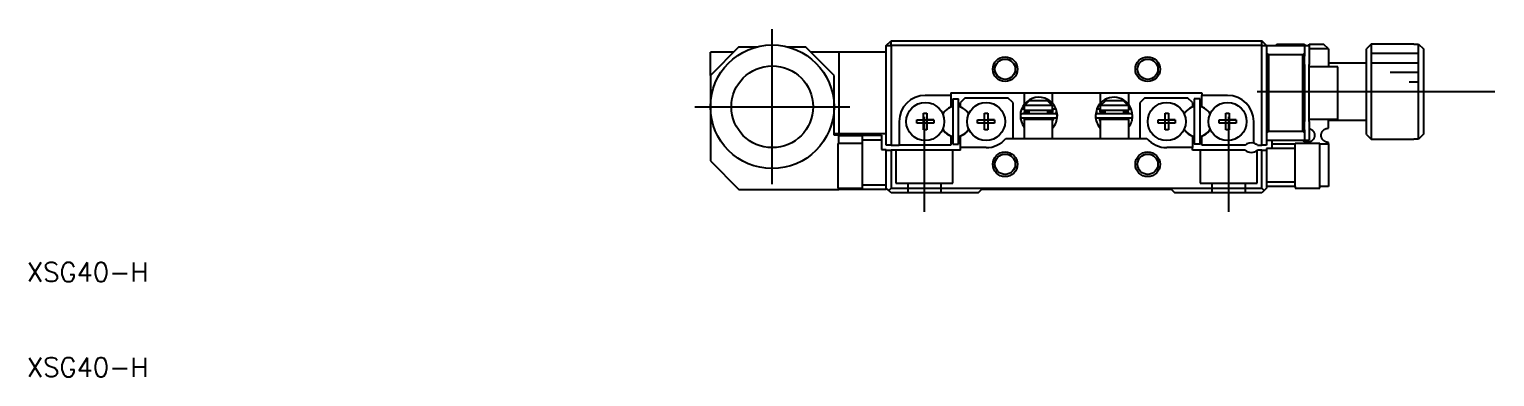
# Model space of a CAD drawing. Extents: x 10 to 298, y 10 to 178.
# Drawn here: x 10.3 to 164.4, y 10 to 46.5 of the extents above; entities that cross this region are included whole.
import ezdxf

# ---------------------------------------------------------------- set-up
doc = ezdxf.new("R2010")
doc.units = 0
doc.linetypes.add('CENTER', pattern=[50.8, 31.75, -6.35, 6.35, -6.35])
doc.linetypes.add('DASHED', pattern=[19.05, 12.7, -6.35])
doc.layers.get('0').update_dxf_attribs({"linetype": 'CONTINUOUS'})
doc.layers.add('CENTER', color=1, linetype='CENTER')
doc.styles.get("Standard").update_dxf_attribs({"font": 'txt.shx'})

msp = doc.modelspace()

# ---------------------------------------------------------------- linework, layer by layer
at = {"color": 7, "linetype": 'CONTINUOUS'}
for p, q in [((100.41, 44.84), (100.91, 45.34)), ((100.41, 44.84), (100.91, 44.84)), ((100.41, 34.34), (100.41, 44.84)), ((100.91, 44.84), (100.91, 45.34)), ((100.91, 45.34), (139.91, 45.34)), ((100.91, 44.84), (100.91, 34.34)), ((139.91, 44.84), (100.91, 44.84)), ((139.91, 44.84), (139.91, 45.34)), ((140.41, 44.84), (139.91, 45.34)), ((139.91, 34.34), (139.91, 44.84)), ((139.91, 44.84), (140.41, 44.84)), ((140.41, 44.84), (144.41, 44.84)), ((140.41, 44.84), (140.41, 34.34)), ((141.51, 44.99), (141.36, 44.84)), ((141.51, 44.99), (144.41, 44.99)), ((144.41, 44.99), (144.41, 44.84)), ((144.41, 44.84), (144.41, 44.04)), ((144.41, 44.84), (144.91, 44.84)), ((144.91, 44.99), (146.41, 44.99)), ((144.91, 44.84), (144.91, 44.99)), ((144.91, 44.84), (144.91, 42.84)), ((146.91, 44.49), (146.41, 44.99)), ((151.41, 44.99), (150.91, 44.49)), ((151.41, 44.99), (151.41, 34.99)), ((155.91, 44.99), (151.41, 44.99)), ((155.91, 44.99), (155.91, 44.97)), ((155.91, 44.97), (156.41, 44.97)), ((156.41, 35), (156.41, 44.97)), ((156.41, 44.97), (156.91, 44.47)), ((84.91, 44.69), (81.91, 41.69)), ((81.91, 41.69), (81.91, 44.14)), ((84.36, 44.14), (81.91, 44.14)), ((84.91, 44.69), (86.81, 44.69)), ((90.01, 44.69), (91.91, 44.69)), ((94.91, 41.69), (91.91, 44.69)), ((95.41, 44.14), (92.46, 44.14)), ((95.41, 44.14), (95.41, 35.54)), ((100.41, 44.14), (95.41, 44.14)), ((140.41, 44.04), (140.61, 43.84)), ((140.61, 43.84), (140.61, 35.84)), ((144.21, 43.84), (140.61, 43.84)), ((144.21, 43.84), (144.41, 44.04)), ((144.21, 35.84), (144.21, 43.84)), ((144.41, 44.04), (144.41, 43.71)), ((144.41, 43.71), (144.41, 44.04)), ((144.41, 42.84), (144.41, 43.71)), ((146.91, 44.49), (144.91, 44.49)), ((146.91, 44.49), (146.91, 42.59)), ((150.91, 35.49), (150.91, 44.49)), ((156.91, 44.47), (156.91, 35.5)), ((81.91, 41.69), (81.91, 38.39)), ((94.91, 38.39), (94.91, 41.69)), ((144.41, 42.84), (144.41, 36.84)), ((144.91, 36.84), (144.91, 42.84)), ((147.91, 42.59), (144.91, 42.59)), ((150.91, 42.99), (146.91, 42.99)), ((147.91, 37.09), (147.91, 42.59)), ((107.21, 39.59), (104.51, 39.59)), ((107.21, 39.84), (133.61, 39.84)), ((107.21, 39.84), (107.21, 39.59)), ((107.21, 39.59), (107.21, 38.39)), ((107.41, 39.24), (107.41, 34.44)), ((107.41, 39.24), (108.01, 39.24)), ((108.01, 34.44), (108.01, 39.24)), ((108.71, 39.34), (108.21, 38.84)), ((108.21, 38.39), (108.21, 38.84)), ((108.71, 39.34), (113.21, 39.34)), ((113.71, 38.84), (113.21, 39.34)), ((113.71, 38.84), (113.71, 35.04)), ((114.91, 39.84), (114.91, 38.63)), ((114.96, 38.54), (115.49, 39.04)), ((115.49, 39.04), (117.33, 39.04)), ((117.33, 39.04), (117.86, 38.54)), ((117.91, 38.74), (117.91, 39.84)), ((117.91, 38.74), (117.91, 38.74)), ((122.91, 39.84), (122.91, 38.74)), ((122.91, 38.74), (122.91, 38.74)), ((122.96, 38.54), (123.49, 39.04)), ((123.49, 39.04), (125.33, 39.04)), ((125.33, 39.04), (125.86, 38.54)), ((125.91, 38.63), (125.91, 39.84)), ((125.91, 38.63), (125.91, 38.63)), ((125.91, 38.63), (125.91, 38.63)), ((127.61, 39.34), (127.11, 38.84)), ((127.11, 35.04), (127.11, 38.84)), ((127.61, 39.34), (132.11, 39.34)), ((132.61, 38.84), (132.11, 39.34)), ((132.61, 38.84), (132.61, 38.39)), ((133.41, 39.24), (132.81, 39.24)), ((132.81, 39.24), (132.81, 34.44)), ((133.41, 34.44), (133.41, 39.24)), ((133.61, 39.84), (133.61, 39.59)), ((136.31, 39.59), (133.61, 39.59)), ((133.61, 38.39), (133.61, 39.59)), ((81.91, 38.39), (81.91, 32.69)), ((94.91, 35.39), (94.91, 38.39)), ((103.62, 37.02), (104.33, 37.02)), ((103.62, 36.66), (103.62, 37.02)), ((103.62, 37.02), (104.33, 37.02)), ((104.33, 37.72), (104.69, 37.72)), ((104.33, 37.02), (104.33, 37.72)), ((104.34, 37.01), (104.33, 37.02)), ((104.34, 36.67), (104.34, 37.01)), ((104.34, 37.01), (104.68, 37.01)), ((104.68, 37.01), (104.69, 37.02)), ((104.68, 37.01), (104.68, 36.67)), ((104.69, 37.72), (104.69, 37.02)), ((104.69, 37.02), (105.4, 37.02)), ((105.4, 37.02), (104.69, 37.02)), ((105.4, 37.02), (105.4, 36.66)), ((106.95, 38.24), (107.21, 38.39)), ((108.21, 38.39), (108.47, 38.24)), ((110.02, 37.02), (110.73, 37.02)), ((110.02, 36.66), (110.02, 37.02)), ((110.02, 37.02), (110.73, 37.02)), ((110.73, 37.72), (111.09, 37.72)), ((110.73, 37.02), (110.73, 37.72)), ((110.74, 37.01), (110.73, 37.02)), ((110.74, 36.67), (110.74, 37.01)), ((110.74, 37.01), (111.08, 37.01)), ((111.08, 37.01), (111.09, 37.02)), ((111.08, 37.01), (111.08, 36.67)), ((111.09, 37.72), (111.09, 37.02)), ((111.09, 37.02), (111.8, 37.02)), ((111.8, 37.02), (111.09, 37.02)), ((111.8, 37.02), (111.8, 36.66)), ((114.66, 38.21), (114.64, 38.15)), ((114.68, 38.2), (114.66, 38.21)), ((114.88, 38.09), (114.67, 38.21)), ((118.21, 37.64), (114.71, 37.64)), ((114.71, 37.24), (118.21, 37.24)), ((114.91, 38.08), (114.88, 38.09)), ((114.96, 38.54), (114.91, 38.54)), ((114.91, 38.54), (114.91, 38.04)), ((114.91, 38.04), (117.91, 38.04)), ((117.91, 37.04), (114.91, 37.04)), ((114.91, 37.04), (114.91, 35.04)), ((114.92, 37.64), (115.02, 38.04)), ((114.96, 37.04), (114.92, 37.24)), ((117.86, 38.54), (114.96, 38.54)), ((115.01, 37.99), (115.02, 38)), ((115.01, 37.97), (115.01, 37.99)), ((115.01, 37.96), (115.01, 37.97)), ((115.01, 37.94), (115.01, 37.96)), ((115.01, 37.93), (115.01, 37.94)), ((115.01, 37.91), (115.01, 37.93)), ((115.01, 37.9), (115.01, 37.91)), ((115.01, 37.88), (115.01, 37.9)), ((115.02, 37.87), (115.01, 37.88)), ((115.02, 38.03), (115.03, 38.04)), ((115.02, 38.02), (115.02, 38.03)), ((115.02, 38), (115.02, 38.02)), ((115.02, 37.85), (115.02, 37.87)), ((115.02, 37.84), (115.02, 37.85)), ((115.03, 37.83), (115.02, 37.84)), ((115.03, 38.04), (115.03, 38.05)), ((115.03, 37.84), (115.41, 37.84)), ((115.04, 37.81), (115.03, 37.83)), ((115.04, 37.8), (115.04, 37.81)), ((115.05, 37.79), (115.04, 37.8)), ((115.06, 37.77), (115.05, 37.79)), ((115.07, 37.76), (115.06, 37.77)), ((115.08, 37.75), (115.07, 37.76)), ((115.09, 37.74), (115.08, 37.75)), ((115.1, 37.73), (115.09, 37.74)), ((115.11, 37.72), (115.1, 37.73)), ((115.12, 37.71), (115.11, 37.72)), ((115.13, 37.7), (115.12, 37.71)), ((115.14, 37.69), (115.13, 37.7)), ((115.15, 37.69), (115.14, 37.69)), ((115.17, 37.68), (115.15, 37.69)), ((115.18, 37.67), (115.17, 37.68)), ((115.19, 37.67), (115.18, 37.67)), ((115.21, 37.66), (115.19, 37.67)), ((115.22, 37.66), (115.21, 37.66)), ((115.24, 37.65), (115.22, 37.66)), ((115.25, 37.65), (115.24, 37.65)), ((115.26, 37.65), (115.25, 37.65)), ((115.28, 37.64), (115.26, 37.65)), ((115.29, 37.64), (115.28, 37.64)), ((115.31, 37.64), (115.29, 37.64)), ((115.41, 38.04), (115.41, 37.64)), ((115.41, 37.24), (115.41, 37.04)), ((117.41, 37.64), (117.41, 38.04)), ((117.41, 37.84), (117.89, 37.84)), ((117.41, 37.04), (117.41, 37.24)), ((117.63, 37.64), (117.61, 37.64)), ((117.61, 37.64), (117.61, 37.64)), ((117.64, 37.65), (117.63, 37.64)), ((117.66, 37.65), (117.64, 37.65)), ((117.67, 37.65), (117.66, 37.65)), ((117.68, 37.65), (117.67, 37.65)), ((117.7, 37.66), (117.68, 37.65)), ((117.71, 37.66), (117.7, 37.66)), ((117.73, 37.67), (117.71, 37.66)), ((117.74, 37.67), (117.73, 37.67)), ((117.75, 37.68), (117.74, 37.67)), ((117.77, 37.69), (117.75, 37.68)), ((117.78, 37.7), (117.77, 37.69)), ((117.79, 37.71), (117.78, 37.7)), ((117.8, 37.71), (117.79, 37.71)), ((117.81, 37.72), (117.8, 37.71)), ((117.82, 37.73), (117.81, 37.72)), ((117.83, 37.75), (117.82, 37.73)), ((117.84, 37.76), (117.83, 37.75)), ((117.85, 37.77), (117.84, 37.76)), ((117.86, 37.78), (117.85, 37.77)), ((117.91, 38.54), (117.86, 38.54)), ((117.87, 37.79), (117.86, 37.78)), ((117.88, 37.82), (117.87, 37.81)), ((117.87, 37.81), (117.87, 37.79)), ((117.88, 38.05), (117.89, 38.04)), ((117.89, 37.83), (117.88, 37.82)), ((117.89, 38.04), (117.89, 38.02)), ((117.89, 38.02), (117.9, 38.01)), ((117.9, 37.86), (117.89, 37.85)), ((117.89, 37.85), (117.89, 37.83)), ((117.9, 38.01), (117.9, 37.99)), ((117.9, 37.99), (117.9, 37.98)), ((117.9, 37.98), (117.91, 37.96)), ((117.91, 37.92), (117.9, 37.91)), ((117.9, 37.91), (117.9, 37.89)), ((117.9, 37.89), (117.9, 37.88)), ((117.9, 37.88), (117.9, 37.86)), ((117.91, 38.04), (117.91, 38.54)), ((118.01, 38.15), (117.91, 38.09)), ((117.91, 38.08), (117.92, 38.09)), ((117.91, 37.96), (117.91, 37.95)), ((117.91, 37.95), (117.91, 37.93)), ((117.91, 37.93), (117.91, 37.92)), ((117.91, 35.04), (117.91, 37.04)), ((117.95, 37.01), (117.91, 36.9)), ((117.92, 38.09), (117.93, 38.09)), ((117.93, 38.09), (117.94, 38.1)), ((117.94, 38.1), (117.95, 38.1)), ((117.95, 38.1), (117.96, 38.11)), ((118, 37.24), (117.95, 37.01)), ((117.96, 38.11), (117.98, 38.12)), ((117.98, 38.12), (117.99, 38.12)), ((117.99, 38.12), (118, 38.13)), ((118, 38.13), (118.02, 38.14)), ((118.25, 38.22), (118.01, 38.15)), ((118.02, 38.14), (118.03, 38.15)), ((118.03, 38.15), (118.05, 38.15)), ((118.05, 38.15), (118.06, 38.16)), ((118.06, 38.16), (118.08, 38.16)), ((118.08, 38.16), (118.09, 38.17)), ((118.09, 38.17), (118.11, 38.18)), ((118.11, 38.18), (118.12, 38.18)), ((118.12, 38.18), (118.14, 38.19)), ((118.14, 38.19), (118.15, 38.19)), ((118.15, 38.19), (118.17, 38.2)), ((118.17, 38.2), (118.18, 38.2)), ((118.18, 38.2), (118.19, 38.2)), ((118.19, 38.2), (118.2, 38.21)), ((118.2, 38.21), (118.21, 38.21)), ((118.21, 38.21), (118.22, 38.21)), ((118.22, 38.21), (118.23, 38.21)), ((118.23, 38.21), (118.23, 38.21)), ((118.23, 38.21), (118.24, 38.21)), ((118.24, 38.21), (118.25, 38.21)), ((118.24, 37.65), (118.26, 37.68)), ((118.24, 37.64), (118.24, 37.65)), ((118.25, 38.21), (118.25, 38.21)), ((118.25, 38.21), (118.25, 38.21)), ((118.25, 38.21), (118.25, 38.21)), ((118.26, 38.19), (118.25, 38.21)), ((118.27, 38.16), (118.26, 38.19)), ((118.26, 37.68), (118.27, 37.72)), ((118.28, 38.12), (118.27, 38.16)), ((118.41, 37.47), (118.27, 38.15)), ((118.27, 37.72), (118.28, 37.75)), ((118.29, 38.09), (118.28, 38.12)), ((118.28, 37.75), (118.29, 37.78)), ((118.3, 38.06), (118.29, 38.09)), ((118.29, 37.78), (118.3, 37.82)), ((118.3, 38.02), (118.3, 38.06)), ((118.3, 37.99), (118.3, 38.02)), ((118.31, 37.95), (118.3, 37.99)), ((118.3, 37.89), (118.31, 37.92)), ((118.3, 37.85), (118.3, 37.89)), ((118.3, 37.82), (118.3, 37.85)), ((118.31, 37.92), (118.31, 37.95)), ((122.55, 38.15), (122.41, 37.47)), ((122.52, 37.98), (122.51, 37.94)), ((122.51, 37.94), (122.51, 37.91)), ((122.51, 37.91), (122.52, 37.87)), ((122.53, 38.08), (122.52, 38.04)), ((122.52, 38.04), (122.52, 38.01)), ((122.52, 38.01), (122.52, 37.98)), ((122.52, 37.87), (122.52, 37.84)), ((122.52, 37.84), (122.53, 37.8)), ((122.54, 38.11), (122.53, 38.08)), ((122.53, 37.8), (122.53, 37.77)), ((122.53, 37.77), (122.54, 37.74)), ((122.55, 38.14), (122.54, 38.11)), ((122.54, 37.74), (122.55, 37.7)), ((122.56, 38.18), (122.55, 38.14)), ((122.55, 37.7), (122.57, 37.67)), ((122.57, 38.21), (122.56, 38.18)), ((122.57, 38.22), (122.81, 38.15)), ((122.57, 38.22), (122.57, 38.21)), ((122.58, 38.21), (122.57, 38.21)), ((122.57, 38.21), (122.57, 38.21)), ((122.57, 38.21), (122.57, 38.21)), ((122.57, 37.67), (122.58, 37.64)), ((122.59, 38.21), (122.58, 38.21)), ((122.58, 38.21), (122.58, 38.21)), ((122.6, 38.21), (122.59, 38.21)), ((122.59, 38.21), (122.59, 38.21)), ((122.61, 38.21), (122.6, 38.21)), ((122.62, 38.21), (122.61, 38.21)), ((126.11, 37.64), (122.61, 37.64)), ((122.61, 37.24), (126.11, 37.24)), ((122.63, 38.2), (122.62, 38.21)), ((122.64, 38.2), (122.63, 38.2)), ((122.66, 38.2), (122.64, 38.2)), ((122.67, 38.19), (122.66, 38.2)), ((122.68, 38.19), (122.67, 38.19)), ((122.7, 38.18), (122.68, 38.19)), ((122.71, 38.18), (122.7, 38.18)), ((122.73, 38.17), (122.71, 38.18)), ((122.74, 38.16), (122.73, 38.17)), ((122.76, 38.16), (122.74, 38.16)), ((122.77, 38.15), (122.76, 38.16)), ((122.79, 38.15), (122.77, 38.15)), ((122.8, 38.14), (122.79, 38.15)), ((122.82, 38.13), (122.8, 38.14)), ((122.81, 38.15), (122.91, 38.09)), ((122.83, 38.12), (122.82, 38.13)), ((122.85, 38.12), (122.83, 38.12)), ((122.87, 37.01), (122.83, 37.24)), ((122.86, 38.11), (122.85, 38.12)), ((122.87, 38.1), (122.86, 38.11)), ((122.88, 38.1), (122.87, 38.1)), ((122.91, 36.9), (122.87, 37.01)), ((122.89, 38.09), (122.88, 38.1)), ((122.9, 38.09), (122.89, 38.09)), ((122.91, 38.08), (122.9, 38.09)), ((122.96, 38.54), (122.91, 38.54)), ((122.91, 38.54), (122.91, 38.04)), ((122.91, 38.04), (125.91, 38.04)), ((122.91, 37.96), (122.92, 37.97)), ((122.91, 37.94), (122.91, 37.96)), ((122.91, 37.93), (122.91, 37.94)), ((122.92, 37.91), (122.91, 37.93)), ((125.91, 37.04), (122.91, 37.04)), ((122.91, 37.04), (122.91, 35.04)), ((122.92, 38.02), (122.93, 38.03)), ((122.92, 38), (122.92, 38.02)), ((122.92, 37.99), (122.92, 38)), ((122.92, 37.97), (122.92, 37.99)), ((122.92, 37.9), (122.92, 37.91)), ((122.92, 37.88), (122.92, 37.9)), ((122.92, 37.87), (122.92, 37.88)), ((122.93, 37.85), (122.92, 37.87)), ((122.93, 38.04), (122.94, 38.05)), ((122.93, 38.03), (122.93, 38.04)), ((122.93, 37.84), (122.93, 37.85)), ((122.93, 37.84), (123.41, 37.84)), ((122.94, 37.83), (122.93, 37.84)), ((122.94, 37.81), (122.94, 37.83)), ((122.95, 37.8), (122.94, 37.81)), ((122.96, 37.79), (122.95, 37.8)), ((125.86, 38.54), (122.96, 38.54)), ((122.96, 37.77), (122.96, 37.79)), ((122.97, 37.76), (122.96, 37.77)), ((122.98, 37.75), (122.97, 37.76)), ((122.99, 37.74), (122.98, 37.75)), ((123, 37.73), (122.99, 37.74)), ((123.01, 37.72), (123, 37.73)), ((123.02, 37.71), (123.01, 37.72)), ((123.04, 37.7), (123.02, 37.71)), ((123.05, 37.69), (123.04, 37.7)), ((123.06, 37.69), (123.05, 37.69)), ((123.07, 37.68), (123.06, 37.69)), ((123.09, 37.67), (123.07, 37.68)), ((123.1, 37.67), (123.09, 37.67)), ((123.11, 37.66), (123.1, 37.67)), ((123.13, 37.66), (123.11, 37.66)), ((123.14, 37.65), (123.13, 37.66)), ((123.16, 37.65), (123.14, 37.65)), ((123.17, 37.65), (123.16, 37.65)), ((123.19, 37.64), (123.17, 37.65)), ((123.2, 37.64), (123.19, 37.64)), ((123.21, 37.64), (123.2, 37.64)), ((123.41, 38.04), (123.41, 37.64)), ((123.41, 37.24), (123.41, 37.04)), ((125.41, 37.64), (125.41, 38.04)), ((125.41, 37.84), (125.79, 37.84)), ((125.41, 37.04), (125.41, 37.24)), ((125.52, 37.64), (125.51, 37.64)), ((125.53, 37.64), (125.52, 37.64)), ((125.55, 37.65), (125.53, 37.64)), ((125.56, 37.65), (125.55, 37.65)), ((125.58, 37.65), (125.56, 37.65)), ((125.59, 37.65), (125.58, 37.65)), ((125.6, 37.66), (125.59, 37.65)), ((125.62, 37.66), (125.6, 37.66)), ((125.63, 37.67), (125.62, 37.66)), ((125.65, 37.67), (125.63, 37.67)), ((125.66, 37.68), (125.65, 37.67)), ((125.67, 37.69), (125.66, 37.68)), ((125.68, 37.7), (125.67, 37.69)), ((125.7, 37.71), (125.68, 37.7)), ((125.71, 37.71), (125.7, 37.71)), ((125.72, 37.72), (125.71, 37.71)), ((125.73, 37.73), (125.72, 37.72)), ((125.74, 37.75), (125.73, 37.73)), ((125.75, 37.76), (125.74, 37.75)), ((125.76, 37.77), (125.75, 37.76)), ((125.77, 37.78), (125.76, 37.77)), ((125.78, 37.81), (125.77, 37.79)), ((125.77, 37.79), (125.77, 37.78)), ((125.79, 37.82), (125.78, 37.81)), ((125.79, 38.05), (125.8, 38.04)), ((125.8, 37.85), (125.79, 37.83)), ((125.79, 37.83), (125.79, 37.82)), ((125.8, 38.04), (125.9, 37.64)), ((125.8, 38.04), (125.8, 38.02)), ((125.8, 38.02), (125.8, 38.01)), ((125.8, 38.01), (125.81, 37.99)), ((125.81, 37.88), (125.8, 37.86)), ((125.8, 37.86), (125.8, 37.85)), ((125.81, 37.99), (125.81, 37.98)), ((125.81, 37.98), (125.81, 37.96)), ((125.81, 37.96), (125.81, 37.95)), ((125.81, 37.95), (125.81, 37.93)), ((125.81, 37.93), (125.81, 37.92)), ((125.81, 37.92), (125.81, 37.91)), ((125.81, 37.91), (125.81, 37.89)), ((125.81, 37.89), (125.81, 37.88)), ((125.91, 38.54), (125.86, 38.54)), ((125.9, 37.24), (125.86, 37.04)), ((125.91, 38.04), (125.91, 38.54)), ((125.91, 38.08), (125.94, 38.09)), ((125.91, 35.04), (125.91, 37.04)), ((125.94, 38.09), (126.15, 38.21)), ((126.14, 38.2), (126.16, 38.21)), ((126.15, 38.21), (126.15, 38.22)), ((126.18, 38.15), (126.16, 38.21)), ((129.02, 37.02), (129.73, 37.02)), ((129.02, 36.66), (129.02, 37.02)), ((129.02, 37.02), (129.73, 37.02)), ((129.73, 37.72), (130.09, 37.72)), ((129.73, 37.02), (129.73, 37.72)), ((129.74, 37.01), (129.73, 37.02)), ((129.74, 36.67), (129.74, 37.01)), ((129.74, 37.01), (130.08, 37.01)), ((130.08, 37.01), (130.09, 37.02)), ((130.08, 37.01), (130.08, 36.67)), ((130.09, 37.72), (130.09, 37.02)), ((130.09, 37.02), (130.8, 37.02)), ((130.8, 37.02), (130.09, 37.02)), ((130.8, 37.02), (130.8, 36.66)), ((132.61, 38.39), (132.35, 38.24)), ((133.87, 38.24), (133.61, 38.39)), ((135.42, 37.02), (136.13, 37.02)), ((135.42, 36.66), (135.42, 37.02)), ((135.42, 37.02), (136.13, 37.02)), ((136.13, 37.72), (136.49, 37.72)), ((136.13, 37.02), (136.13, 37.72)), ((136.14, 37.01), (136.13, 37.02)), ((136.14, 36.67), (136.14, 37.01)), ((136.14, 37.01), (136.48, 37.01)), ((136.48, 37.01), (136.49, 37.02)), ((136.48, 37.01), (136.48, 36.67)), ((136.49, 37.72), (136.49, 37.02)), ((136.49, 37.02), (137.2, 37.02)), ((137.2, 37.02), (136.49, 37.02)), ((137.2, 37.02), (137.2, 36.66)), ((144.91, 37.09), (147.91, 37.09)), ((146.91, 36.14), (146.91, 37.09)), ((95.41, 35.54), (94.91, 35.54)), ((100.41, 35.54), (95.41, 35.54)), ((101.76, 36.84), (101.76, 34.34)), ((104.33, 36.66), (103.62, 36.66)), ((104.34, 36.67), (104.33, 36.66)), ((104.33, 35.95), (104.33, 36.66)), ((104.69, 35.95), (104.33, 35.95)), ((104.68, 36.67), (104.34, 36.67)), ((104.68, 36.67), (104.69, 36.66)), ((104.69, 36.66), (104.69, 35.95)), ((105.4, 36.66), (104.69, 36.66)), ((110.73, 36.66), (110.02, 36.66)), ((110.74, 36.67), (110.73, 36.66)), ((110.73, 35.95), (110.73, 36.66)), ((111.09, 35.95), (110.73, 35.95)), ((111.08, 36.67), (110.74, 36.67)), ((111.08, 36.67), (111.09, 36.66)), ((111.09, 36.66), (111.09, 35.95)), ((111.8, 36.66), (111.09, 36.66)), ((129.73, 36.66), (129.02, 36.66)), ((129.74, 36.67), (129.73, 36.66)), ((129.73, 35.95), (129.73, 36.66)), ((130.09, 35.95), (129.73, 35.95)), ((130.08, 36.67), (129.74, 36.67)), ((130.08, 36.67), (130.09, 36.66)), ((130.09, 36.66), (130.09, 35.95)), ((130.8, 36.66), (130.09, 36.66)), ((136.13, 36.66), (135.42, 36.66)), ((136.14, 36.67), (136.13, 36.66)), ((136.13, 35.95), (136.13, 36.66)), ((136.49, 35.95), (136.13, 35.95)), ((136.48, 36.67), (136.14, 36.67)), ((136.48, 36.67), (136.49, 36.66)), ((136.49, 36.66), (136.49, 35.95)), ((137.2, 36.66), (136.49, 36.66)), ((139.06, 34.56), (139.06, 36.84)), ((140.61, 35.84), (140.41, 35.64)), ((140.61, 35.84), (144.21, 35.84)), ((144.41, 35.64), (144.21, 35.84)), ((144.41, 35.97), (144.41, 36.84)), ((144.41, 35.97), (144.41, 35.64)), ((144.41, 35.64), (144.41, 35.97)), ((144.41, 35.64), (144.41, 34.84)), ((144.91, 36.84), (144.91, 34.84)), ((144.91, 36.11), (144.94, 36.1)), ((144.94, 36.1), (144.97, 36.09)), ((144.97, 36.09), (144.99, 36.08)), ((144.99, 36.08), (145.02, 36.07)), ((145.02, 36.07), (145.05, 36.06)), ((145.05, 36.06), (145.07, 36.04)), ((145.07, 36.04), (145.1, 36.03)), ((145.1, 36.03), (145.12, 36.01)), ((145.12, 36.01), (145.15, 36)), ((145.15, 36), (145.17, 35.98)), ((145.17, 35.98), (145.19, 35.96)), ((145.19, 35.96), (145.21, 35.95)), ((145.21, 35.95), (145.24, 35.92)), ((145.24, 35.92), (145.26, 35.89)), ((145.26, 35.89), (145.29, 35.87)), ((145.29, 35.87), (145.31, 35.84)), ((145.31, 35.84), (145.33, 35.81)), ((145.33, 35.81), (145.35, 35.78)), ((145.35, 35.78), (145.37, 35.74)), ((145.37, 35.74), (145.39, 35.71)), ((145.39, 35.71), (145.4, 35.68)), ((145.4, 35.68), (145.41, 35.65)), ((145.41, 35.65), (145.43, 35.61)), ((145.43, 35.61), (145.44, 35.58)), ((145.44, 35.58), (145.44, 35.54)), ((145.44, 35.54), (145.45, 35.5)), ((145.45, 35.5), (145.46, 35.45)), ((146.16, 35.47), (146.17, 35.51)), ((146.16, 35.43), (146.16, 35.47)), ((146.17, 35.51), (146.18, 35.56)), ((146.18, 35.56), (146.19, 35.6)), ((146.19, 35.6), (146.21, 35.65)), ((146.21, 35.65), (146.22, 35.68)), ((146.22, 35.68), (146.24, 35.72)), ((146.24, 35.72), (146.26, 35.76)), ((146.26, 35.76), (146.27, 35.78)), ((146.27, 35.78), (146.29, 35.81)), ((146.29, 35.81), (146.31, 35.84)), ((146.31, 35.84), (146.33, 35.86)), ((146.33, 35.86), (146.35, 35.89)), ((146.35, 35.89), (146.37, 35.91)), ((146.37, 35.91), (146.4, 35.94)), ((146.4, 35.94), (146.42, 35.96)), ((146.42, 35.96), (146.45, 35.98)), ((146.45, 35.98), (146.48, 36)), ((146.48, 36), (146.51, 36.02)), ((146.51, 36.02), (146.54, 36.04)), ((146.54, 36.04), (146.57, 36.05)), ((146.57, 36.05), (146.59, 36.07)), ((146.59, 36.07), (146.62, 36.08)), ((146.62, 36.08), (146.65, 36.09)), ((146.65, 36.09), (146.68, 36.1)), ((146.68, 36.1), (146.71, 36.11)), ((146.71, 36.11), (146.74, 36.12)), ((146.74, 36.12), (146.77, 36.12)), ((146.77, 36.12), (146.81, 36.13)), ((146.81, 36.13), (146.84, 36.13)), ((146.84, 36.13), (146.88, 36.14)), ((146.88, 36.14), (146.91, 36.14)), ((146.91, 36.99), (150.91, 36.99)), ((150.91, 35.49), (151.41, 34.99)), ((156.91, 35.5), (156.41, 35)), ((95.41, 35.39), (94.91, 35.39)), ((95.31, 34.54), (95.31, 29.84)), ((97.91, 34.54), (95.31, 34.54)), ((95.41, 35.35), (95.41, 35.39)), ((95.41, 35.39), (97.91, 35.39)), ((97.91, 35.35), (95.41, 35.35)), ((95.41, 34.54), (95.41, 35.35)), ((97.91, 35.39), (99.91, 35.39)), ((97.91, 34.89), (97.91, 35.39)), ((99.91, 34.89), (97.91, 34.89)), ((97.91, 30.19), (97.91, 34.89)), ((99.91, 35.39), (99.91, 34.89)), ((99.91, 34.89), (99.91, 33.89)), ((100.91, 34.34), (100.41, 34.34)), ((100.91, 34.34), (101.76, 34.34)), ((107.21, 34.34), (101.76, 34.34)), ((107.21, 35.29), (106.95, 35.44)), ((107.21, 35.29), (107.21, 34.34)), ((107.41, 34.44), (108.01, 34.44)), ((108.47, 35.44), (108.21, 35.29)), ((108.21, 34.09), (108.21, 35.29)), ((108.21, 33.84), (108.21, 34.09)), ((110.91, 34.09), (108.21, 34.09)), ((112.99, 35.04), (127.83, 35.04)), ((132.61, 34.09), (129.91, 34.09)), ((132.35, 35.44), (132.61, 35.29)), ((132.61, 35.29), (132.61, 34.09)), ((132.61, 33.84), (132.61, 34.09)), ((133.41, 34.44), (132.81, 34.44)), ((133.61, 35.29), (133.87, 35.44)), ((133.61, 34.34), (133.61, 35.29)), ((138.15, 34.34), (133.61, 34.34)), ((139.47, 34.34), (139.91, 34.34)), ((140.41, 34.34), (139.91, 34.34)), ((144.41, 34.84), (140.41, 34.84)), ((140.41, 33.99), (140.41, 33.84)), ((141.01, 33.99), (140.41, 33.99)), ((141.01, 34.49), (141.01, 34.84)), ((141.01, 33.99), (141.01, 34.49)), ((141.01, 34.49), (143.41, 34.49)), ((143.41, 33.99), (141.01, 33.99)), ((143.41, 34.54), (143.41, 34.49)), ((146.01, 34.54), (143.41, 34.54)), ((143.41, 33.99), (143.41, 34.49)), ((143.41, 30.49), (143.41, 33.99)), ((144.21, 34.83), (144.2, 34.84)), ((144.25, 34.8), (144.21, 34.83)), ((144.29, 34.77), (144.25, 34.8)), ((144.32, 34.75), (144.29, 34.77)), ((144.35, 34.73), (144.32, 34.75)), ((144.38, 34.71), (144.35, 34.73)), ((144.42, 34.7), (144.38, 34.71)), ((144.91, 34.84), (144.41, 34.84)), ((144.46, 34.68), (144.42, 34.7)), ((144.5, 34.67), (144.46, 34.68)), ((144.52, 34.66), (144.5, 34.67)), ((144.53, 34.66), (144.52, 34.66)), ((144.55, 34.65), (144.53, 34.66)), ((144.57, 34.65), (144.55, 34.65)), ((144.59, 34.65), (144.57, 34.65)), ((144.61, 34.64), (144.59, 34.65)), ((144.62, 34.64), (144.61, 34.64)), ((144.63, 34.64), (144.62, 34.64)), ((144.65, 34.64), (144.63, 34.64)), ((144.66, 34.64), (144.65, 34.64)), ((144.67, 34.64), (144.66, 34.64)), ((144.69, 34.64), (144.67, 34.64)), ((144.7, 34.64), (144.69, 34.64)), ((144.71, 34.64), (144.7, 34.64)), ((144.72, 34.64), (144.71, 34.64)), ((144.74, 34.64), (144.72, 34.64)), ((144.75, 34.64), (144.74, 34.64)), ((144.76, 34.64), (144.75, 34.64)), ((144.77, 34.64), (144.76, 34.64)), ((144.78, 34.64), (144.77, 34.64)), ((144.8, 34.64), (144.78, 34.64)), ((144.81, 34.64), (144.8, 34.64)), ((144.82, 34.65), (144.81, 34.64)), ((144.84, 34.65), (144.82, 34.65)), ((144.85, 34.65), (144.84, 34.65)), ((144.86, 34.65), (144.85, 34.65)), ((144.89, 34.66), (144.86, 34.65)), ((144.92, 34.67), (144.89, 34.66)), ((144.95, 34.68), (144.92, 34.67)), ((144.97, 34.68), (144.95, 34.68)), ((145, 34.69), (144.97, 34.68)), ((145.02, 34.7), (145, 34.69)), ((145.06, 34.72), (145.02, 34.7)), ((145.1, 34.75), (145.06, 34.72)), ((145.14, 34.77), (145.1, 34.75)), ((145.18, 34.8), (145.14, 34.77)), ((145.22, 34.84), (145.18, 34.8)), ((145.26, 34.87), (145.22, 34.84)), ((145.29, 34.91), (145.26, 34.87)), ((145.32, 34.95), (145.29, 34.91)), ((145.35, 34.99), (145.32, 34.95)), ((145.37, 35.04), (145.35, 34.99)), ((145.4, 35.08), (145.37, 35.04)), ((145.42, 35.13), (145.4, 35.08)), ((145.43, 35.18), (145.42, 35.13)), ((145.45, 35.24), (145.43, 35.18)), ((145.46, 35.32), (145.45, 35.28)), ((145.45, 35.28), (145.45, 35.24)), ((145.46, 35.45), (145.46, 35.41)), ((145.46, 35.41), (145.46, 35.36)), ((145.46, 35.36), (145.46, 35.32)), ((146.01, 29.84), (146.01, 34.54)), ((146.01, 34.49), (146.91, 34.49)), ((146.16, 35.38), (146.16, 35.43)), ((146.16, 35.34), (146.16, 35.38)), ((146.17, 35.29), (146.16, 35.34)), ((146.17, 35.25), (146.17, 35.29)), ((146.18, 35.21), (146.17, 35.25)), ((146.19, 35.17), (146.18, 35.21)), ((146.21, 35.12), (146.19, 35.17)), ((146.23, 35.08), (146.21, 35.12)), ((146.25, 35.03), (146.23, 35.08)), ((146.27, 34.99), (146.25, 35.03)), ((146.31, 34.94), (146.27, 34.99)), ((146.35, 34.89), (146.31, 34.94)), ((146.39, 34.85), (146.35, 34.89)), ((146.42, 34.82), (146.39, 34.85)), ((146.46, 34.79), (146.42, 34.82)), ((146.5, 34.76), (146.46, 34.79)), ((146.54, 34.74), (146.5, 34.76)), ((146.56, 34.72), (146.54, 34.74)), ((146.59, 34.71), (146.56, 34.72)), ((146.62, 34.7), (146.59, 34.71)), ((146.65, 34.69), (146.62, 34.7)), ((146.68, 34.67), (146.65, 34.69)), ((146.71, 34.66), (146.68, 34.67)), ((146.72, 34.66), (146.71, 34.66)), ((146.74, 34.66), (146.72, 34.66)), ((146.76, 34.65), (146.74, 34.66)), ((146.78, 34.65), (146.76, 34.65)), ((146.8, 34.65), (146.78, 34.65)), ((146.82, 34.64), (146.8, 34.65)), ((146.83, 34.64), (146.82, 34.64)), ((146.84, 34.64), (146.83, 34.64)), ((146.85, 34.64), (146.84, 34.64)), ((146.86, 34.64), (146.85, 34.64)), ((146.88, 34.64), (146.86, 34.64)), ((146.89, 34.64), (146.88, 34.64)), ((146.9, 34.64), (146.89, 34.64)), ((146.91, 34.64), (146.9, 34.64)), ((146.91, 34.49), (146.91, 34.64)), ((146.91, 34.49), (146.91, 29.99)), ((151.41, 34.99), (155.91, 34.99)), ((155.91, 35), (155.91, 34.99)), ((156.41, 35), (155.91, 35)), ((81.91, 32.69), (84.91, 29.69)), ((99.91, 33.89), (100.41, 33.89)), ((100.41, 33.84), (100.41, 33.89)), ((100.41, 29.84), (100.41, 33.84)), ((100.41, 33.84), (100.91, 33.84)), ((100.91, 33.84), (100.91, 29.84)), ((108.21, 33.84), (100.91, 33.84)), ((138.15, 33.84), (132.61, 33.84)), ((139.91, 33.84), (139.47, 33.84)), ((139.91, 29.84), (139.91, 33.84)), ((139.91, 33.84), (140.41, 33.84)), ((140.41, 33.84), (140.41, 29.84)), ((84.91, 29.69), (95.41, 29.69)), ((95.31, 29.84), (97.91, 29.84)), ((95.41, 29.76), (95.41, 29.84)), ((95.41, 29.76), (97.91, 29.76)), ((95.41, 29.69), (95.41, 29.76)), ((97.91, 29.69), (95.41, 29.69)), ((97.91, 30.19), (100.41, 30.19)), ((97.91, 29.69), (97.91, 30.19)), ((100.41, 29.69), (97.91, 29.69)), ((100.41, 29.84), (100.41, 29.69)), ((100.66, 29.59), (100.41, 29.84)), ((100.91, 29.84), (100.66, 29.59)), ((100.91, 29.34), (100.66, 29.59)), ((100.91, 29.84), (139.91, 29.84)), ((110.06, 29.34), (100.91, 29.34)), ((110.06, 29.34), (110.41, 29.69)), ((130.41, 29.69), (110.41, 29.69)), ((130.41, 29.69), (130.76, 29.34)), ((139.91, 29.34), (130.76, 29.34)), ((140.16, 29.59), (139.91, 29.84)), ((140.16, 29.59), (139.91, 29.34)), ((140.16, 29.59), (139.91, 29.34)), ((140.41, 29.84), (140.16, 29.59)), ((140.41, 30.49), (143.41, 30.49)), ((143.41, 29.99), (140.41, 29.99)), ((143.41, 29.99), (143.41, 30.49)), ((143.41, 29.99), (143.41, 29.84)), ((143.41, 29.84), (146.01, 29.84)), ((146.91, 29.99), (146.01, 29.99))]:
    msp.add_line(p, q, dxfattribs=at)
at = {"color": 3, "linetype": 'CONTINUOUS'}
for p, q in [((156.41, 43.99), (151.41, 43.99)), ((156.41, 42.99), (151.41, 42.99)), ((156.41, 41.99), (153.41, 41.99)), ((156.41, 40.99), (155.41, 40.99))]:
    msp.add_line(p, q, dxfattribs=at)
at = {"color": 3, "linetype": 'DASHED'}
for p, q in [((101.41, 33.84), (101.41, 30.34)), ((107.41, 30.34), (107.41, 33.84)), ((133.41, 33.84), (133.41, 30.34)), ((139.41, 30.34), (139.41, 33.84)), ((101.41, 30.34), (107.41, 30.34)), ((102.66, 30.34), (102.66, 29.34)), ((106.16, 30.34), (106.16, 29.34)), ((133.41, 30.34), (139.41, 30.34)), ((134.66, 30.34), (134.66, 29.34)), ((138.16, 30.34), (138.16, 29.34))]:
    msp.add_line(p, q, dxfattribs=at)
at = {"color": 7, "linetype": 'CONTINUOUS'}
for centre, radius in [((88.41, 38.39), 6.5), ((112.91, 42.34), 1.07), ((127.91, 42.34), 1.07), ((88.41, 38.39), 4.3), ((104.51, 36.84), 2), ((110.91, 36.84), 2), ((129.91, 36.84), 2), ((136.31, 36.84), 2), ((112.91, 32.34), 1.07), ((127.91, 32.34), 1.07)]:
    msp.add_circle(centre, radius, dxfattribs=at)
at = {"color": 3, "linetype": 'CONTINUOUS'}
for centre in [(112.91, 42.34), (127.91, 42.34), (112.91, 32.34), (127.91, 32.34)]:
    msp.add_circle(centre, 1.3, dxfattribs=at)
at = {"color": 7, "linetype": 'CONTINUOUS'}
for centre, radius, start, end in [((104.51, 36.84), 2.75, 90, 180), ((116.46, 37.44), 1.95, 23.0706, 179.1971), ((124.36, 37.44), 1.95, 35.5274, 156.9417), ((124.36, 37.44), 1.95, 0.8079, 35.4688), ((136.31, 36.84), 2.75, 0, 90), ((107.83, 36.72), 1.75, 120, 148.1185), ((107.71, 36.84), 1.59, 134.9998, 149.5668), ((107.71, 36.84), 1.59, 100.8931, 134.9998), ((107.71, 36.84), 1.59, 44.9998, 79.107), ((107.6, 36.72), 1.75, 31.8815, 60), ((107.71, 36.84), 1.59, 30.4333, 44.9998), ((114.71, 37.44), 0.2, 90, 270), ((116.45, 37.44), 1.94, 180.7056, 217.4867), ((116.45, 37.45), 1.95, 318.2758, 359.1502), ((118.21, 37.44), 0.2, 270, 90), ((122.61, 37.44), 0.2, 90, 270), ((124.37, 37.45), 1.95, 180.8431, 221.7319), ((124.37, 37.44), 1.95, 322.5338, 359.1806), ((126.11, 37.44), 0.2, 270, 90), ((133.23, 36.72), 1.75, 120, 148.1185), ((133.11, 36.84), 1.59, 135.0002, 149.5667), ((133.11, 36.84), 1.59, 100.893, 135.0002), ((133.11, 36.84), 1.59, 45.0002, 79.1069), ((133, 36.72), 1.75, 31.8815, 60), ((133.11, 36.84), 1.59, 30.4332, 45.0002), ((107.83, 36.95), 1.75, 211.8815, 240), ((107.71, 36.84), 1.59, 210.4332, 225.0002), ((107.71, 36.84), 1.59, 225.0002, 259.1069), ((107.71, 36.84), 1.59, 280.893, 315.0002), ((107.6, 36.95), 1.75, 300, 328.1185), ((107.71, 36.84), 1.59, 315.0002, 329.5667), ((133.23, 36.95), 1.75, 211.8815, 240), ((133.11, 36.84), 1.59, 210.4333, 224.9998), ((133.11, 36.84), 1.59, 224.9998, 259.107), ((133.11, 36.84), 1.59, 280.8931, 314.9998), ((133, 36.95), 1.75, 300, 328.1185), ((133.11, 36.84), 1.59, 314.9998, 329.5668), ((110.91, 36.84), 2.75, 270, 319.1148), ((129.91, 36.84), 2.75, 220.8852, 270), ((138.81, 33.59), 1, 75.5225, 131.4096), ((138.81, 33.59), 1, 48.5904, 75.5225), ((138.81, 34.59), 1, 228.5904, 311.4096)]:
    msp.add_arc(centre, radius, start, end, dxfattribs=at)
at = {"layer": 'CENTER', "color": 1, "linetype": 'CENTER'}
for p, q in [((88.41, 30.24), (88.41, 46.54)), ((139.41, 39.99), (164.41, 39.99)), ((80.26, 38.39), (96.56, 38.39)), ((104.41, 37.34), (104.41, 27.34)), ((136.41, 37.34), (136.41, 27.34))]:
    msp.add_line(p, q, dxfattribs=at)

# ---------------------------------------------------------------- texts
at = {"color": 7, "linetype": 'CONTINUOUS'}
for p in [(10, 20), (10, 10)]:
    msp.add_text('XSG40-H', height=2, dxfattribs=at).set_placement(p)

doc.saveas('drawing.dxf')
